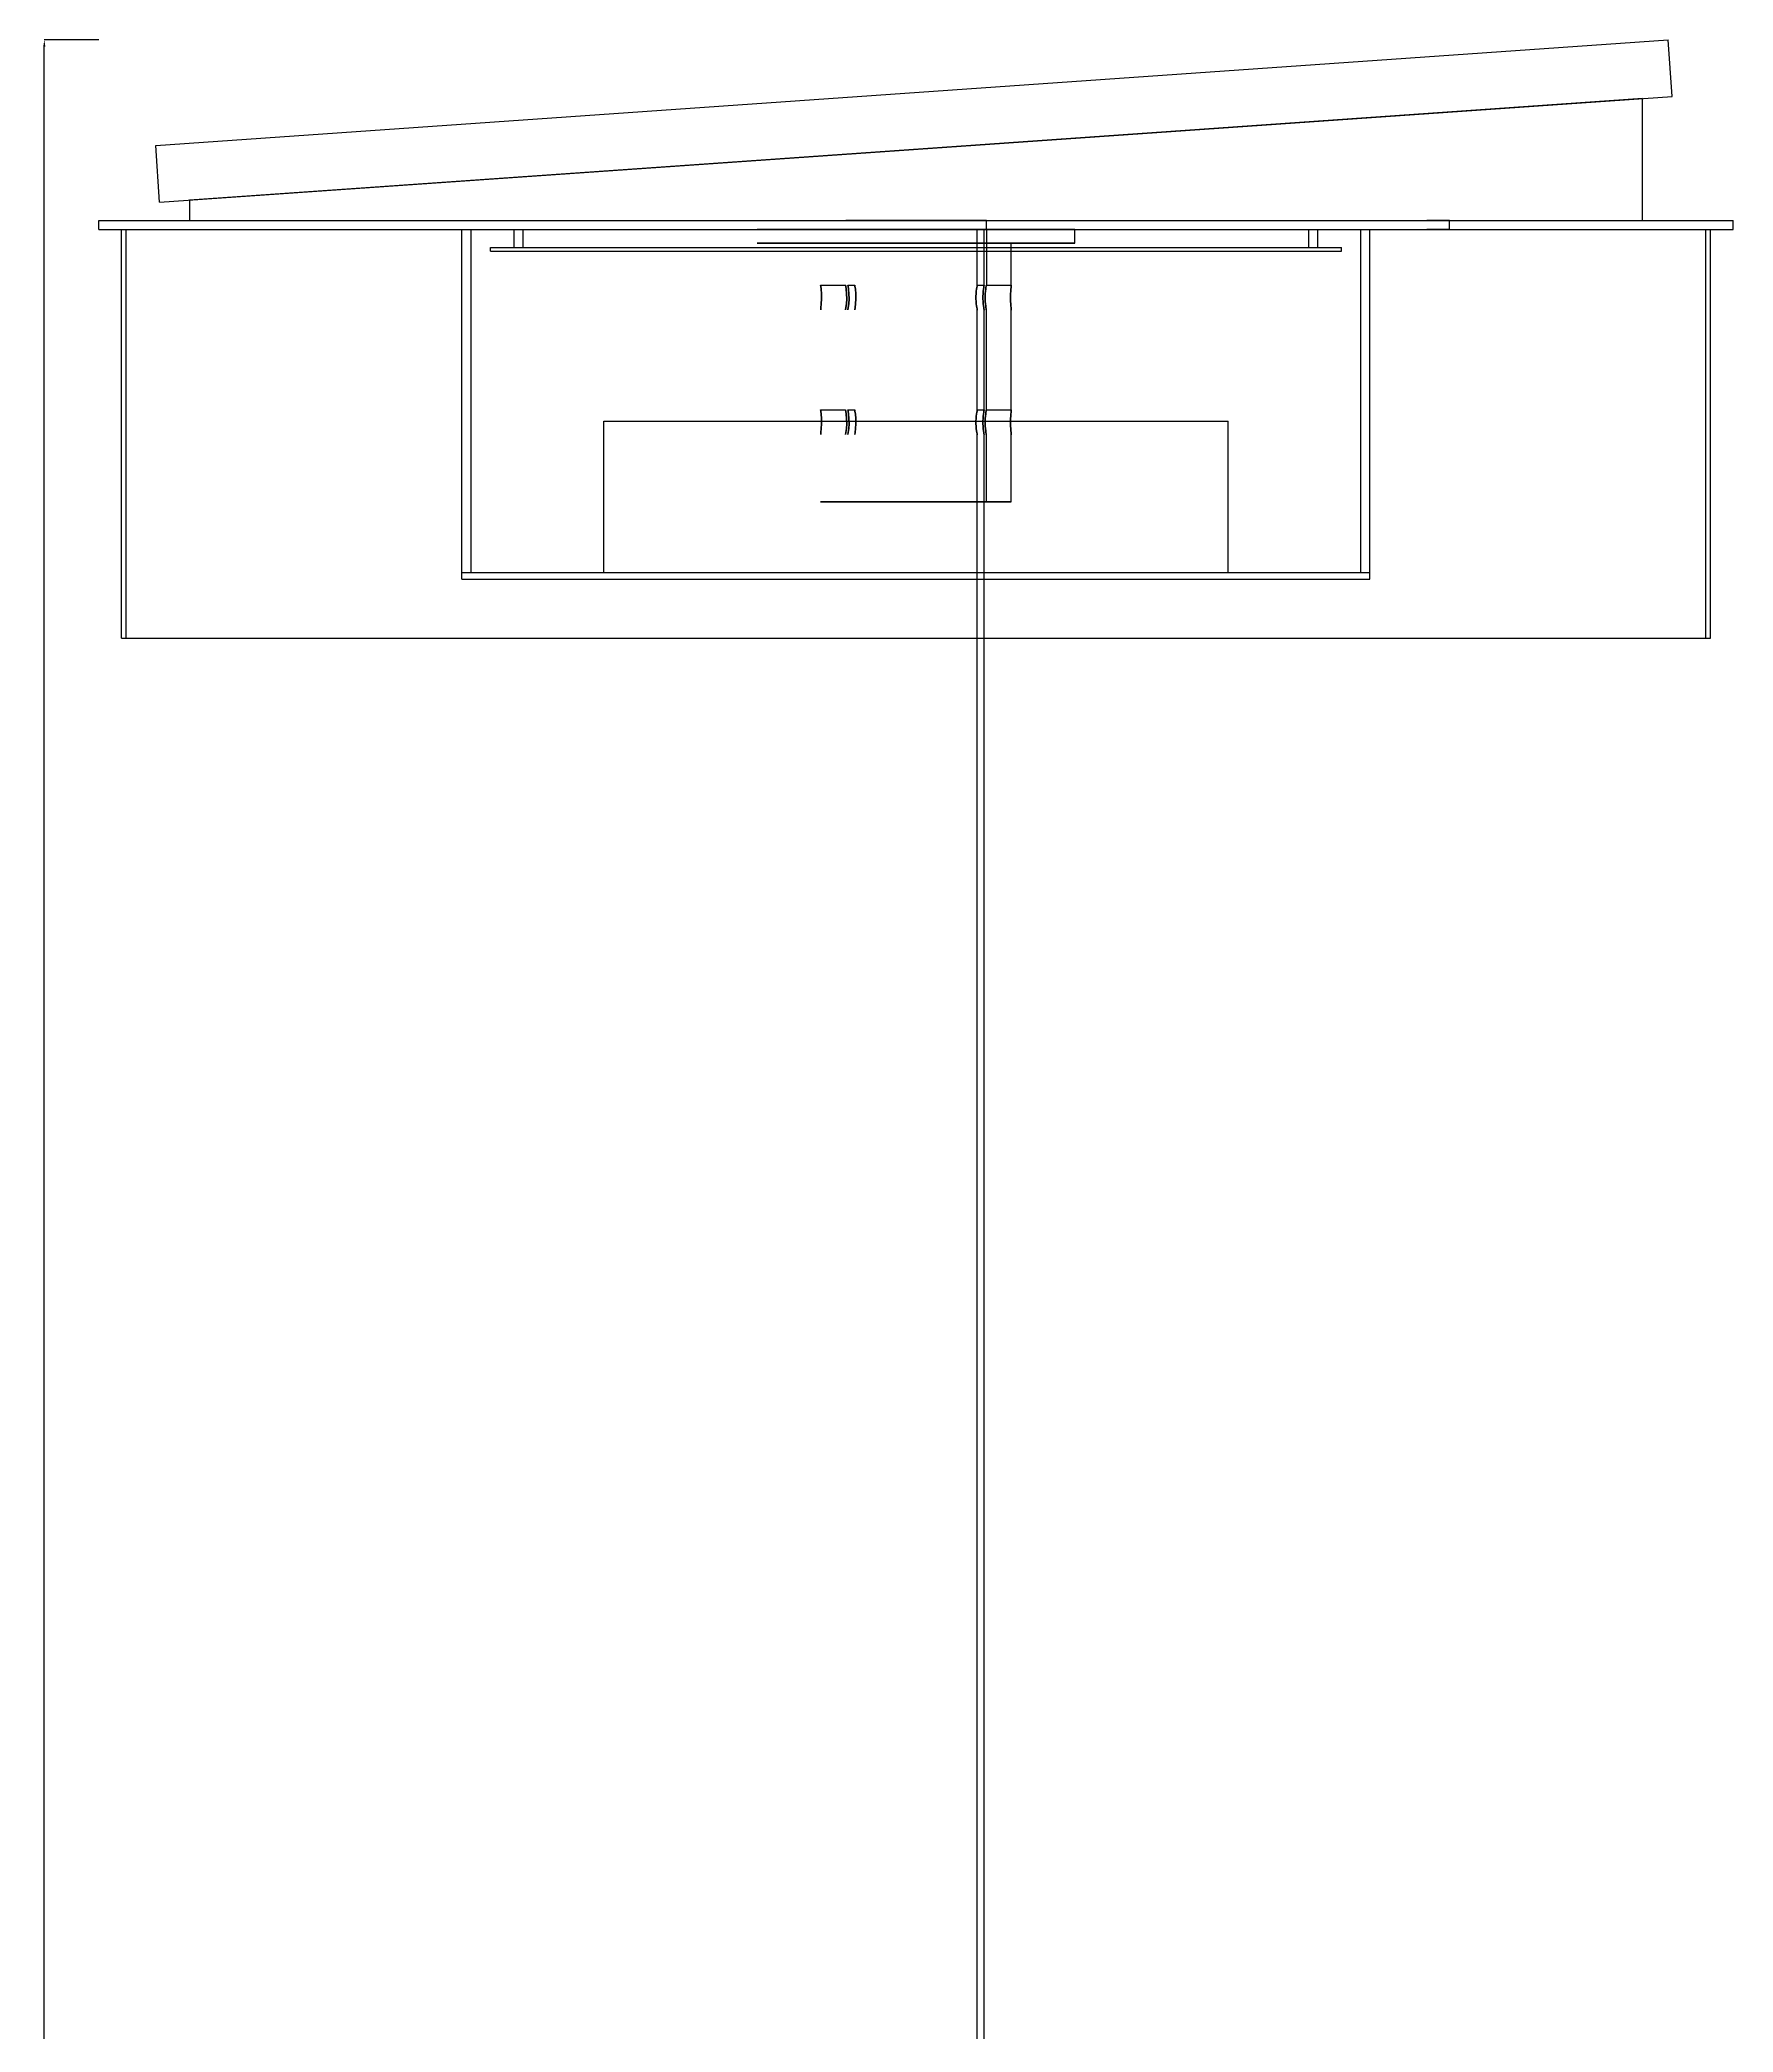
# Model space of a CAD drawing. Header units: millimetres. Extents: x -26 to 1760, y -7122 to 6996.
# Drawn here: x -26 to 720, y -978 to -100 of the extents above; entities that cross this region are included whole.
import ezdxf

# ---------------------------------------------------------------- set-up
doc = ezdxf.new("R2010")
doc.units = ezdxf.units.MM
doc.layers.add('DIMENSIONS', color=7, linetype='Continuous')
doc.layers.add('XZ', color=7, linetype='Continuous')
doc.dimstyles.get("Standard").update_dxf_attribs({"dimtxt": 2.5, "dimasz": 2.5, "dimexe": 1.25, "dimexo": 0.625, "dimtad": 1, "dimcen": 2.5, "dimazin": 3, "dimtfac": 1, "dimtmove": 0, "dimatfit": 3})

# ---------------------------------------------------------------- blocks, each defined once
blk = doc.blocks.new('_CLOSEDFILLED')
at = {"color": 0, "linetype": 'BYBLOCK'}
blk.add_solid([(-1, 0.16), (0, 0), (-1, -0.16)], dxfattribs=at)
blk = doc.blocks.new('*D4')
for p, q in [((0, -100), (-24, -100)), ((-24, -3585.77), (-24, -103)), ((-24, -7092.54), (-24, -3609.77)), ((0, -7095.54), (-24, -7095.54))]:
    blk.add_line(p, q)
at = {"layer": 'Defpoints'}
for p in [(0, -100), (-24, -7095.54), (0, -7095.54)]:
    blk.add_point(p, dxfattribs=at)
at = {"layer": 'DIMENSIONS', "xscale": 3, "yscale": 3}
for p, rotation in [((-24, -100), 90), ((-24, -7095.54), 270)]:
    blk.add_blockref('_CLOSEDFILLED', p, dxfattribs=dict(at, rotation=rotation))
at = {"layer": 'DIMENSIONS', "insert": (-24, -3597.77), "char_height": 3, "attachment_point": 5, "rotation": 90}
blk.add_mtext('6995,536', dxfattribs=at)

msp = doc.modelspace()

# ---------------------------------------------------------------- linework, layer by layer
at = {"layer": 'XZ'}
for points in [[(25.0697, -146.5973), (691.4425, -100)], [(25.0697, -146.5973), (691.4425, -100)], [(25.0697, -146.5973), (691.4425, -100)], [(25.0697, -146.5973), (691.4425, -100)], [(693.1864, -124.9391), (691.4425, -100)], [(693.1864, -124.9391), (691.4425, -100)], [(693.1864, -124.9391), (691.4425, -100)], [(693.1864, -124.9391), (691.4425, -100)], [(26.8136, -171.5364), (693.1864, -124.9391)], [(26.8136, -171.5364), (693.1864, -124.9391)], [(26.8136, -171.5364), (693.1864, -124.9391)], [(26.8136, -171.5364), (693.1864, -124.9391)], [(680, -125.8612), (40, -170.6143)], [(680, -125.8612), (40, -170.6143)], [(680, -125.8612), (40, -170.6143)], [(680, -125.8612), (40, -170.6143)], [(680, -125.8612), (40, -170.6143)], [(680, -125.8612), (40, -170.6143)], [(680, -125.8612), (40, -170.6143)], [(680, -125.8612), (40, -170.6143)], [(680, -179.5364), (680, -125.8612)], [(680, -179.5364), (680, -125.8612)], [(680, -179.5364), (680, -125.8612)], [(680, -179.5364), (680, -125.8612)], [(680, -179.5364), (680, -125.8612)], [(680, -179.5364), (680, -125.8612)], [(680, -179.5364), (680, -125.8612)], [(680, -179.5364), (680, -125.8612)], [(26.8136, -171.5364), (25.0697, -146.5973)], [(26.8136, -171.5364), (25.0697, -146.5973)], [(26.8136, -171.5364), (25.0697, -146.5973)], [(26.8136, -171.5364), (25.0697, -146.5973)], [(40, -170.6143), (40, -179.5364)], [(40, -170.6143), (40, -179.5364)], [(40, -170.6143), (40, -179.5364)], [(40, -170.6143), (40, -179.5364)], [(40, -170.6143), (40, -179.5364)], [(40, -170.6143), (40, -179.5364)], [(40, -170.6143), (40, -179.5364)], [(40, -170.6143), (40, -179.5364)], [(0, -183.5364), (0, -179.5364)], [(0, -183.5364), (0, -179.5364)], [(0, -179.5364), (720, -179.5364)], [(0, -179.5364), (720, -179.5364)], [(0, -183.5364), (720, -183.5364)], [(0, -183.5364), (720, -183.5364)], [(10, -363.5364), (10, -183.5364)], [(10, -363.5364), (10, -183.5364)], [(10, -183.5364), (710, -183.5364)], [(10, -183.5364), (710, -183.5364)], [(12, -183.5364), (708, -183.5364)], [(12, -183.5364), (708, -183.5364)], [(12, -363.5364), (12, -183.5364)], [(12, -363.5364), (12, -183.5364)], [(40, -179.5364), (680, -179.5364)], [(40, -179.5364), (680, -179.5364)], [(40, -179.5364), (680, -179.5364)], [(40, -179.5364), (680, -179.5364)], [(40, -179.5364), (680, -179.5364)], [(40, -179.5364), (680, -179.5364)], [(40, -179.5364), (680, -179.5364)], [(40, -179.5364), (680, -179.5364)], [(160, -334.6364), (160, -183.5364)], [(160, -334.6364), (160, -183.5364)], [(160, -183.5364), (164, -183.5364)], [(160, -183.5364), (164, -183.5364)], [(164, -334.6364), (164, -183.5364)], [(164, -334.6364), (164, -183.5364)], [(183, -191.5364), (183, -183.5364)], [(183, -191.5364), (183, -183.5364)], [(183, -183.5364), (187, -183.5364)], [(183, -183.5364), (187, -183.5364)], [(187, -191.5364), (187, -183.5364)], [(187, -191.5364), (187, -183.5364)], [(430, -183.5364), (429.8858, -183.5364), (429.5437, -183.5364), (428.9748, -183.5364), (428.1808, -183.5364), (427.1645, -183.5364), (425.9291, -183.5364), (424.4787, -183.5364), (422.8179, -183.5364), (420.9522, -183.5364), (418.8877, -183.5364), (416.6312, -183.5364), (414.1899, -183.5364), (411.5719, -183.5364), (408.7856, -183.5364), (405.8403, -183.5364), (402.7454, -183.5364), (399.511, -183.5364), (396.1478, -183.5364), (392.6667, -183.5364), (389.0791, -183.5364), (385.3965, -183.5364), (381.6312, -183.5364), (377.7953, -183.5364), (373.9013, -183.5364), (369.962, -183.5364), (365.9903, -183.5364), (361.9989, -183.5364), (358.0011, -183.5364), (354.0097, -183.5364), (350.038, -183.5364), (346.0987, -183.5364), (342.2047, -183.5364), (338.3688, -183.5364), (334.6035, -183.5364), (330.9209, -183.5364), (327.3333, -183.5364), (323.8522, -183.5364), (320.489, -183.5364), (317.2546, -183.5364), (314.1597, -183.5364), (311.2144, -183.5364), (308.4281, -183.5364), (305.8101, -183.5364), (303.3688, -183.5364), (301.1123, -183.5364), (299.0478, -183.5364), (297.1821, -183.5364), (295.5213, -183.5364), (294.0709, -183.5364), (292.8355, -183.5364), (291.8192, -183.5364), (291.0252, -183.5364), (290.4563, -183.5364), (290.1142, -183.5364), (290, -183.5364), (290.1142, -183.5364), (290.4563, -183.5364), (291.0252, -183.5364), (291.8192, -183.5364), (292.8355, -183.5364), (294.0709, -183.5364), (295.5213, -183.5364), (297.1821, -183.5364), (299.0478, -183.5364), (301.1123, -183.5364), (303.3688, -183.5364), (305.8101, -183.5364), (308.4281, -183.5364), (311.2144, -183.5364), (314.1597, -183.5364), (317.2546, -183.5364), (320.489, -183.5364), (323.8522, -183.5364), (327.3333, -183.5364), (330.9209, -183.5364), (334.6035, -183.5364), (338.3688, -183.5364), (342.2047, -183.5364), (346.0987, -183.5364), (350.038, -183.5364), (354.0097, -183.5364), (358.0011, -183.5364), (361.9989, -183.5364), (365.9903, -183.5364), (369.962, -183.5364), (373.9013, -183.5364), (377.7953, -183.5364), (381.6312, -183.5364), (385.3965, -183.5364), (389.0791, -183.5364), (392.6667, -183.5364), (396.1478, -183.5364), (399.511, -183.5364), (402.7454, -183.5364), (405.8403, -183.5364), (408.7856, -183.5364), (411.5719, -183.5364), (414.1899, -183.5364), (416.6312, -183.5364), (418.8877, -183.5364), (420.9522, -183.5364), (422.8179, -183.5364), (424.4787, -183.5364), (425.9291, -183.5364), (427.1645, -183.5364), (428.1808, -183.5364), (428.9748, -183.5364), (429.5437, -183.5364), (429.8858, -183.5364), (430, -183.5364)], [(391, -179.5364), (390.7455, -179.5364), (389.9861, -179.5364), (388.7344, -179.5364), (387.0109, -179.5364), (384.8438, -179.5364), (382.2688, -179.5364), (379.3282, -179.5364), (376.0702, -179.5364), (372.5483, -179.5364), (368.8204, -179.5364), (364.9476, -179.5364), (360.9936, -179.5364), (357.0233, -179.5364), (353.1019, -179.5364), (349.2937, -179.5364), (345.6613, -179.5364), (342.2644, -179.5364), (339.1587, -179.5364), (336.3952, -179.5364), (334.0193, -179.5364), (332.07, -179.5364), (330.5793, -179.5364), (329.5717, -179.5364), (329.0637, -179.5364), (329.0637, -179.5364), (329.5717, -179.5364), (330.5793, -179.5364), (332.07, -179.5364), (334.0193, -179.5364), (336.3952, -179.5364), (339.1587, -179.5364), (342.2644, -179.5364), (345.6613, -179.5364), (349.2937, -179.5364), (353.1019, -179.5364), (357.0233, -179.5364), (360.9936, -179.5364), (364.9476, -179.5364), (368.8204, -179.5364), (372.5483, -179.5364), (376.0702, -179.5364), (379.3282, -179.5364), (382.2688, -179.5364), (384.8438, -179.5364), (387.0109, -179.5364), (388.7344, -179.5364), (389.9861, -179.5364), (390.7455, -179.5364), (391, -179.5364)], [(391, -183.5364), (390.7455, -183.5364), (389.9861, -183.5364), (388.7344, -183.5364), (387.0109, -183.5364), (384.8438, -183.5364), (382.2688, -183.5364), (379.3282, -183.5364), (376.0702, -183.5364), (372.5483, -183.5364), (368.8204, -183.5364), (364.9476, -183.5364), (360.9936, -183.5364), (357.0233, -183.5364), (353.1019, -183.5364), (349.2937, -183.5364), (345.6613, -183.5364), (342.2644, -183.5364), (339.1587, -183.5364), (336.3952, -183.5364), (334.0193, -183.5364), (332.07, -183.5364), (330.5793, -183.5364), (329.5717, -183.5364), (329.0637, -183.5364), (329.0637, -183.5364), (329.5717, -183.5364), (330.5793, -183.5364), (332.07, -183.5364), (334.0193, -183.5364), (336.3952, -183.5364), (339.1587, -183.5364), (342.2644, -183.5364), (345.6613, -183.5364), (349.2937, -183.5364), (353.1019, -183.5364), (357.0233, -183.5364), (360.9936, -183.5364), (364.9476, -183.5364), (368.8204, -183.5364), (372.5483, -183.5364), (376.0702, -183.5364), (379.3282, -183.5364), (382.2688, -183.5364), (384.8438, -183.5364), (387.0109, -183.5364), (388.7344, -183.5364), (389.9861, -183.5364), (390.7455, -183.5364), (391, -183.5364)], [(391, -183.5364), (390.7455, -183.5364), (389.9861, -183.5364), (388.7344, -183.5364), (387.0109, -183.5364), (384.8438, -183.5364), (382.2688, -183.5364), (379.3282, -183.5364), (376.0702, -183.5364), (372.5483, -183.5364), (368.8204, -183.5364), (364.9476, -183.5364), (360.9936, -183.5364), (357.0233, -183.5364), (353.1019, -183.5364), (349.2937, -183.5364), (345.6613, -183.5364), (342.2644, -183.5364), (339.1587, -183.5364), (336.3952, -183.5364), (334.0193, -183.5364), (332.07, -183.5364), (330.5793, -183.5364), (329.5717, -183.5364), (329.0637, -183.5364), (329.0637, -183.5364), (329.5717, -183.5364), (330.5793, -183.5364), (332.07, -183.5364), (334.0193, -183.5364), (336.3952, -183.5364), (339.1587, -183.5364), (342.2644, -183.5364), (345.6613, -183.5364), (349.2937, -183.5364), (353.1019, -183.5364), (357.0233, -183.5364), (360.9936, -183.5364), (364.9476, -183.5364), (368.8204, -183.5364), (372.5483, -183.5364), (376.0702, -183.5364), (379.3282, -183.5364), (382.2688, -183.5364), (384.8438, -183.5364), (387.0109, -183.5364), (388.7344, -183.5364), (389.9861, -183.5364), (390.7455, -183.5364), (391, -183.5364)], [(390, -183.5364), (389.7433, -183.5364), (388.9778, -183.5364), (387.7164, -183.5364), (385.9808, -183.5364), (383.8006, -183.5364), (381.2132, -183.5364), (378.2628, -183.5364), (375, -183.5364), (371.4805, -183.5364), (367.7646, -183.5364), (363.9158, -183.5364), (360, -183.5364), (356.0842, -183.5364), (352.2354, -183.5364), (348.5195, -183.5364), (345, -183.5364), (341.7372, -183.5364), (338.7868, -183.5364), (336.1994, -183.5364), (334.0192, -183.5364), (332.2836, -183.5364), (331.0222, -183.5364), (330.2567, -183.5364), (330, -183.5364), (330.2567, -183.5364), (331.0222, -183.5364), (332.2836, -183.5364), (334.0192, -183.5364), (336.1994, -183.5364), (338.7868, -183.5364), (341.7372, -183.5364), (345, -183.5364), (348.5195, -183.5364), (352.2354, -183.5364), (356.0842, -183.5364), (360, -183.5364), (363.9158, -183.5364), (367.7646, -183.5364), (371.4805, -183.5364), (375, -183.5364), (378.2628, -183.5364), (381.2132, -183.5364), (383.8006, -183.5364), (385.9808, -183.5364), (387.7164, -183.5364), (388.9778, -183.5364), (389.7433, -183.5364), (390, -183.5364)], [(387, -183.5364), (386.7123, -183.5364), (385.8552, -183.5364), (384.4471, -183.5364), (382.5179, -183.5364), (380.1088, -183.5364), (377.2712, -183.5364), (374.0654, -183.5364), (370.5598, -183.5364), (366.8292, -183.5364), (362.953, -183.5364), (359.0139, -183.5364), (355.0958, -183.5364), (351.2822, -183.5364), (347.6545, -183.5364), (344.2898, -183.5364), (341.26, -183.5364), (338.6296, -183.5364), (336.4547, -183.5364), (334.7816, -183.5364), (333.646, -183.5364), (333.072, -183.5364), (333.072, -183.5364), (333.646, -183.5364), (334.7816, -183.5364), (336.4547, -183.5364), (338.6296, -183.5364), (341.26, -183.5364), (344.2898, -183.5364), (347.6545, -183.5364), (351.2822, -183.5364), (355.0958, -183.5364), (359.0139, -183.5364), (362.953, -183.5364), (366.8292, -183.5364), (370.5598, -183.5364), (374.0654, -183.5364), (377.2712, -183.5364), (380.1088, -183.5364), (382.5179, -183.5364), (384.4471, -183.5364), (385.8552, -183.5364), (386.7123, -183.5364), (387, -183.5364)], [(387, -208.0364), (387, -183.5364)], [(390, -208.0364), (390, -183.5364)], [(391, -183.5364), (391, -179.5364)], [(391, -183.5364), (391, -208.0364)], [(430, -189.5364), (430, -183.5364)], [(533, -191.5364), (533, -183.5364)], [(533, -191.5364), (533, -183.5364)], [(533, -183.5364), (537, -183.5364)], [(533, -183.5364), (537, -183.5364)], [(537, -191.5364), (537, -183.5364)], [(537, -191.5364), (537, -183.5364)], [(556, -183.5364), (560, -183.5364)], [(556, -334.6364), (556, -183.5364)], [(556, -334.6364), (556, -183.5364)], [(556, -183.5364), (560, -183.5364)], [(560, -334.6364), (560, -183.5364)], [(560, -334.6364), (560, -183.5364)], [(595, -179.5364), (594.5677, -179.5364), (593.3457, -179.5364), (591.5451, -179.5364), (589.4774, -179.5364), (587.5, -179.5364), (585.9549, -179.5364), (585.1093, -179.5364), (585.1093, -179.5364), (585.9549, -179.5364), (587.5, -179.5364), (589.4774, -179.5364), (591.5451, -179.5364), (593.3457, -179.5364), (594.5677, -179.5364), (595, -179.5364)], [(595, -179.5364), (594.5677, -179.5364), (593.3457, -179.5364), (591.5451, -179.5364), (589.4774, -179.5364), (587.5, -179.5364), (585.9549, -179.5364), (585.1093, -179.5364), (585.1093, -179.5364), (585.9549, -179.5364), (587.5, -179.5364), (589.4774, -179.5364), (591.5451, -179.5364), (593.3457, -179.5364), (594.5677, -179.5364), (595, -179.5364)], [(595, -183.5364), (594.5677, -183.5364), (593.3457, -183.5364), (591.5451, -183.5364), (589.4774, -183.5364), (587.5, -183.5364), (585.9549, -183.5364), (585.1093, -183.5364), (585.1093, -183.5364), (585.9549, -183.5364), (587.5, -183.5364), (589.4774, -183.5364), (591.5451, -183.5364), (593.3457, -183.5364), (594.5677, -183.5364), (595, -183.5364)], [(595, -183.5364), (594.5677, -183.5364), (593.3457, -183.5364), (591.5451, -183.5364), (589.4774, -183.5364), (587.5, -183.5364), (585.9549, -183.5364), (585.1093, -183.5364), (585.1093, -183.5364), (585.9549, -183.5364), (587.5, -183.5364), (589.4774, -183.5364), (591.5451, -183.5364), (593.3457, -183.5364), (594.5677, -183.5364), (595, -183.5364)], [(595, -183.5364), (595, -179.5364)], [(595, -183.5364), (595, -179.5364)], [(708, -363.5364), (708, -183.5364)], [(708, -363.5364), (708, -183.5364)], [(710, -363.5364), (710, -183.5364)], [(710, -363.5364), (710, -183.5364)], [(720, -183.5364), (720, -179.5364)], [(720, -183.5364), (720, -179.5364)], [(172.5, -193.0364), (172.5, -191.5364)], [(172.5, -193.0364), (172.5, -191.5364)], [(172.5, -191.5364), (547.5, -191.5364)], [(172.5, -191.5364), (547.5, -191.5364)], [(172.5, -193.0364), (547.5, -193.0364)], [(172.5, -193.0364), (547.5, -193.0364)], [(183, -191.5364), (187, -191.5364)], [(183, -191.5364), (187, -191.5364)], [(430, -189.5364), (429.8858, -189.5364), (429.5437, -189.5364), (428.9748, -189.5364), (428.1808, -189.5364), (427.1645, -189.5364), (425.9291, -189.5364), (424.4787, -189.5364), (422.8179, -189.5364), (420.9522, -189.5364), (418.8877, -189.5364), (416.6312, -189.5364), (414.1899, -189.5364), (411.5719, -189.5364), (408.7856, -189.5364), (405.8403, -189.5364), (402.7454, -189.5364), (399.511, -189.5364), (396.1478, -189.5364), (392.6667, -189.5364), (389.0791, -189.5364), (385.3965, -189.5364), (381.6312, -189.5364), (377.7953, -189.5364), (373.9013, -189.5364), (369.962, -189.5364), (365.9903, -189.5364), (361.9989, -189.5364), (358.0011, -189.5364), (354.0097, -189.5364), (350.038, -189.5364), (346.0987, -189.5364), (342.2047, -189.5364), (338.3688, -189.5364), (334.6035, -189.5364), (330.9209, -189.5364), (327.3333, -189.5364), (323.8522, -189.5364), (320.489, -189.5364), (317.2546, -189.5364), (314.1597, -189.5364), (311.2144, -189.5364), (308.4281, -189.5364), (305.8101, -189.5364), (303.3688, -189.5364), (301.1123, -189.5364), (299.0478, -189.5364), (297.1821, -189.5364), (295.5213, -189.5364), (294.0709, -189.5364), (292.8355, -189.5364), (291.8192, -189.5364), (291.0252, -189.5364), (290.4563, -189.5364), (290.1142, -189.5364), (290, -189.5364), (290.1142, -189.5364), (290.4563, -189.5364), (291.0252, -189.5364), (291.8192, -189.5364), (292.8355, -189.5364), (294.0709, -189.5364), (295.5213, -189.5364), (297.1821, -189.5364), (299.0478, -189.5364), (301.1123, -189.5364), (303.3688, -189.5364), (305.8101, -189.5364), (308.4281, -189.5364), (311.2144, -189.5364), (314.1597, -189.5364), (317.2546, -189.5364), (320.489, -189.5364), (323.8522, -189.5364), (327.3333, -189.5364), (330.9209, -189.5364), (334.6035, -189.5364), (338.3688, -189.5364), (342.2047, -189.5364), (346.0987, -189.5364), (350.038, -189.5364), (354.0097, -189.5364), (358.0011, -189.5364), (361.9989, -189.5364), (365.9903, -189.5364), (369.962, -189.5364), (373.9013, -189.5364), (377.7953, -189.5364), (381.6312, -189.5364), (385.3965, -189.5364), (389.0791, -189.5364), (392.6667, -189.5364), (396.1478, -189.5364), (399.511, -189.5364), (402.7454, -189.5364), (405.8403, -189.5364), (408.7856, -189.5364), (411.5719, -189.5364), (414.1899, -189.5364), (416.6312, -189.5364), (418.8877, -189.5364), (420.9522, -189.5364), (422.8179, -189.5364), (424.4787, -189.5364), (425.9291, -189.5364), (427.1645, -189.5364), (428.1808, -189.5364), (428.9748, -189.5364), (429.5437, -189.5364), (429.8858, -189.5364), (430, -189.5364)], [(402, -189.5364), (401.8098, -189.5364), (401.241, -189.5364), (400.2987, -189.5364), (398.9915, -189.5364), (397.3311, -189.5364), (395.3326, -189.5364), (393.0142, -189.5364), (390.3968, -189.5364), (387.5042, -189.5364), (384.3624, -189.5364), (381, -189.5364), (377.4474, -189.5364), (373.7369, -189.5364), (369.9019, -189.5364), (365.9772, -189.5364), (361.9984, -189.5364), (358.0016, -189.5364), (354.0228, -189.5364), (350.0981, -189.5364), (346.2631, -189.5364), (342.5526, -189.5364), (339, -189.5364), (335.6376, -189.5364), (332.4958, -189.5364), (329.6032, -189.5364), (326.9858, -189.5364), (324.6674, -189.5364), (322.6689, -189.5364), (321.0085, -189.5364), (319.7013, -189.5364), (318.759, -189.5364), (318.1902, -189.5364), (318, -189.5364), (318.1902, -189.5364), (318.759, -189.5364), (319.7013, -189.5364), (321.0085, -189.5364), (322.6689, -189.5364), (324.6674, -189.5364), (326.9858, -189.5364), (329.6032, -189.5364), (332.4958, -189.5364), (335.6376, -189.5364), (339, -189.5364), (342.5526, -189.5364), (346.2631, -189.5364), (350.0981, -189.5364), (354.0228, -189.5364), (358.0016, -189.5364), (361.9984, -189.5364), (365.9772, -189.5364), (369.9019, -189.5364), (373.7369, -189.5364), (377.4474, -189.5364), (381, -189.5364), (384.3624, -189.5364), (387.5042, -189.5364), (390.3968, -189.5364), (393.0142, -189.5364), (395.3326, -189.5364), (397.3311, -189.5364), (398.9915, -189.5364), (400.2987, -189.5364), (401.241, -189.5364), (401.8098, -189.5364), (402, -189.5364)], [(402, -208.0364), (402, -189.5364)], [(533, -191.5364), (537, -191.5364)], [(533, -191.5364), (537, -191.5364)], [(547.5, -193.0364), (547.5, -191.5364)], [(547.5, -193.0364), (547.5, -191.5364)], [(318, -208.0364), (318.0597, -208.5125), (318.1993, -209.856), (318.3269, -211.8355), (318.3577, -214.1119), (318.2709, -216.2875), (318.1247, -217.9855), (318.0156, -218.916), (318.0156, -218.916), (318.1247, -217.9855), (318.2709, -216.2875), (318.3577, -214.1119), (318.3269, -211.8355), (318.1993, -209.856), (318.0597, -208.5125), (318, -208.0364)], [(318, -208.0364), (329, -208.0364)], [(329, -208.0364), (329.081, -208.513), (329.2706, -209.8558), (329.4444, -211.8344), (329.4864, -214.1124), (329.3679, -216.2884), (329.1692, -217.985), (329.0212, -218.9158), (329.0212, -218.9158), (329.1692, -217.985), (329.3679, -216.2884), (329.4864, -214.1124), (329.4444, -211.8344), (329.2706, -209.8558), (329.081, -208.513), (329, -208.0364)], [(330, -208.0364), (330.0837, -208.5131), (330.2797, -209.8558), (330.4594, -211.8342), (330.5028, -214.1125), (330.3803, -216.2886), (330.1748, -217.985), (330.0219, -218.9158), (330.0219, -218.9158), (330.1748, -217.985), (330.3803, -216.2886), (330.5028, -214.1125), (330.4594, -211.8342), (330.2797, -209.8558), (330.0837, -208.5131), (330, -208.0364)], [(330, -208.0364), (333, -208.0364)], [(333, -208.0364), (333.0931, -208.5134), (333.3111, -209.8557), (333.5113, -211.8336), (333.5598, -214.1128), (333.4232, -216.2891), (333.1945, -217.9847), (333.0243, -218.9157), (333.0243, -218.9157), (333.1945, -217.9847), (333.4232, -216.2891), (333.5598, -214.1128), (333.5113, -211.8336), (333.3111, -209.8557), (333.0931, -208.5134), (333, -208.0364)], [(387, -219.0364), (386.9757, -218.9157), (386.9069, -218.5594), (386.8055, -217.9847), (386.6889, -217.2171), (386.5768, -216.2891), (386.4887, -215.2393), (386.4402, -214.1128), (386.4402, -212.9601), (386.4887, -211.8336), (386.5768, -210.7838), (386.6889, -209.8557), (386.8055, -209.0881), (386.9069, -208.5134), (386.9757, -208.1572), (387, -208.0364)], [(387, -208.0364), (386.9757, -208.1572), (386.9069, -208.5134), (386.8055, -209.0881), (386.6889, -209.8557), (386.5768, -210.7838), (386.4887, -211.8336), (386.4402, -212.9601), (386.4402, -214.1128), (386.4887, -215.2393), (386.5768, -216.2891), (386.6889, -217.2171), (386.8055, -217.9847), (386.9069, -218.5594), (386.9757, -218.9157), (387, -219.0364)], [(387, -208.0364), (390, -208.0364)], [(390, -208.0364), (389.9781, -208.1571), (389.9163, -208.5131), (389.8252, -209.0879), (389.7203, -209.8558), (389.6197, -210.7843), (389.5406, -211.8342), (389.4972, -212.9603), (389.4972, -214.1125), (389.5406, -215.2387), (389.6197, -216.2886), (389.7203, -217.217), (389.8252, -217.985), (389.9163, -218.5597), (389.9781, -218.9158), (390, -219.0364)], [(390, -219.0364), (389.9781, -218.9158), (389.9163, -218.5597), (389.8252, -217.985), (389.7203, -217.217), (389.6197, -216.2886), (389.5406, -215.2387), (389.4972, -214.1125), (389.4972, -212.9603), (389.5406, -211.8342), (389.6197, -210.7843), (389.7203, -209.8558), (389.8252, -209.0879), (389.9163, -208.5131), (389.9781, -208.1571), (390, -208.0364)], [(391, -219.0364), (390.9788, -218.9158), (390.919, -218.5598), (390.8308, -217.985), (390.7294, -217.217), (390.6321, -216.2884), (390.5556, -215.2385), (390.5136, -214.1124), (390.5136, -212.9604), (390.5556, -211.8344), (390.6321, -210.7844), (390.7294, -209.8558), (390.8308, -209.0878), (390.919, -208.513), (390.9788, -208.157), (391, -208.0364)], [(391, -208.0364), (390.9788, -208.157), (390.919, -208.513), (390.8308, -209.0878), (390.7294, -209.8558), (390.6321, -210.7844), (390.5556, -211.8344), (390.5136, -212.9604), (390.5136, -214.1124), (390.5556, -215.2385), (390.6321, -216.2884), (390.7294, -217.217), (390.8308, -217.985), (390.919, -218.5598), (390.9788, -218.9158), (391, -219.0364)], [(391, -208.0364), (402, -208.0364)], [(402, -208.0364), (401.9844, -208.1568), (401.9403, -208.5125), (401.8753, -209.0874), (401.8007, -209.856), (401.7291, -210.7853), (401.6731, -211.8355), (401.6423, -212.9609), (401.6423, -214.1119), (401.6731, -215.2374), (401.7291, -216.2875), (401.8007, -217.2169), (401.8753, -217.9855), (401.9403, -218.5603), (401.9844, -218.916), (402, -219.0364)], [(402, -219.0364), (401.9844, -218.916), (401.9403, -218.5603), (401.8753, -217.9855), (401.8007, -217.2169), (401.7291, -216.2875), (401.6731, -215.2374), (401.6423, -214.1119), (401.6423, -212.9609), (401.6731, -211.8355), (401.7291, -210.7853), (401.8007, -209.856), (401.8753, -209.0874), (401.9403, -208.5125), (401.9844, -208.1568), (402, -208.0364)], [(387, -263.0364), (387, -219.0364)], [(390, -263.0364), (390, -219.0364)], [(391, -263.0364), (391, -219.0364)], [(402, -263.0364), (402, -219.0364)], [(318, -263.0364), (318.0597, -263.5125), (318.1993, -264.856), (318.3269, -266.8355), (318.3577, -269.1119), (318.2709, -271.2875), (318.1247, -272.9855), (318.0156, -273.916), (318.0156, -273.916), (318.1247, -272.9855), (318.2709, -271.2875), (318.3577, -269.1119), (318.3269, -266.8355), (318.1993, -264.856), (318.0597, -263.5125), (318, -263.0364)], [(318, -263.0364), (329, -263.0364)], [(329, -263.0364), (329.081, -263.513), (329.2706, -264.8558), (329.4444, -266.8344), (329.4864, -269.1124), (329.3679, -271.2884), (329.1692, -272.985), (329.0212, -273.9158), (329.0212, -273.9158), (329.1692, -272.985), (329.3679, -271.2884), (329.4864, -269.1124), (329.4444, -266.8344), (329.2706, -264.8558), (329.081, -263.513), (329, -263.0364)], [(330, -263.0364), (330.0837, -263.5131), (330.2797, -264.8558), (330.4594, -266.8342), (330.5028, -269.1125), (330.3803, -271.2886), (330.1748, -272.985), (330.0219, -273.9158), (330.0219, -273.9158), (330.1748, -272.985), (330.3803, -271.2886), (330.5028, -269.1125), (330.4594, -266.8342), (330.2797, -264.8558), (330.0837, -263.5131), (330, -263.0364)], [(330, -263.0364), (333, -263.0364)], [(333, -263.0364), (333.0931, -263.5134), (333.3111, -264.8557), (333.5113, -266.8336), (333.5598, -269.1128), (333.4232, -271.2891), (333.1945, -272.9847), (333.0243, -273.9157), (333.0243, -273.9157), (333.1945, -272.9847), (333.4232, -271.2891), (333.5598, -269.1128), (333.5113, -266.8336), (333.3111, -264.8557), (333.0931, -263.5134), (333, -263.0364)], [(387, -274.0364), (386.9757, -273.9157), (386.9069, -273.5594), (386.8055, -272.9847), (386.6889, -272.2171), (386.5768, -271.2891), (386.4887, -270.2393), (386.4402, -269.1128), (386.4402, -267.9601), (386.4887, -266.8336), (386.5768, -265.7838), (386.6889, -264.8557), (386.8055, -264.0881), (386.9069, -263.5134), (386.9757, -263.1572), (387, -263.0364)], [(387, -263.0364), (386.9757, -263.1572), (386.9069, -263.5134), (386.8055, -264.0881), (386.6889, -264.8557), (386.5768, -265.7838), (386.4887, -266.8336), (386.4402, -267.9601), (386.4402, -269.1128), (386.4887, -270.2393), (386.5768, -271.2891), (386.6889, -272.2171), (386.8055, -272.9847), (386.9069, -273.5594), (386.9757, -273.9157), (387, -274.0364)], [(387, -263.0364), (390, -263.0364)], [(390, -263.0364), (389.9781, -263.1571), (389.9163, -263.5131), (389.8252, -264.0879), (389.7203, -264.8558), (389.6197, -265.7843), (389.5406, -266.8342), (389.4972, -267.9603), (389.4972, -269.1125), (389.5406, -270.2387), (389.6197, -271.2886), (389.7203, -272.217), (389.8252, -272.985), (389.9163, -273.5597), (389.9781, -273.9158), (390, -274.0364)], [(390, -274.0364), (389.9781, -273.9158), (389.9163, -273.5597), (389.8252, -272.985), (389.7203, -272.217), (389.6197, -271.2886), (389.5406, -270.2387), (389.4972, -269.1125), (389.4972, -267.9603), (389.5406, -266.8342), (389.6197, -265.7843), (389.7203, -264.8558), (389.8252, -264.0879), (389.9163, -263.5131), (389.9781, -263.1571), (390, -263.0364)], [(391, -274.0364), (390.9788, -273.9158), (390.919, -273.5598), (390.8308, -272.985), (390.7294, -272.217), (390.6321, -271.2884), (390.5556, -270.2385), (390.5136, -269.1124), (390.5136, -267.9604), (390.5556, -266.8344), (390.6321, -265.7844), (390.7294, -264.8558), (390.8308, -264.0878), (390.919, -263.513), (390.9788, -263.157), (391, -263.0364)], [(391, -263.0364), (390.9788, -263.157), (390.919, -263.513), (390.8308, -264.0878), (390.7294, -264.8558), (390.6321, -265.7844), (390.5556, -266.8344), (390.5136, -267.9604), (390.5136, -269.1124), (390.5556, -270.2385), (390.6321, -271.2884), (390.7294, -272.217), (390.8308, -272.985), (390.919, -273.5598), (390.9788, -273.9158), (391, -274.0364)], [(391, -263.0364), (402, -263.0364)], [(402, -263.0364), (401.9844, -263.1568), (401.9403, -263.5125), (401.8753, -264.0874), (401.8007, -264.856), (401.7291, -265.7853), (401.6731, -266.8355), (401.6423, -267.9609), (401.6423, -269.1119), (401.6731, -270.2374), (401.7291, -271.2875), (401.8007, -272.2169), (401.8753, -272.9855), (401.9403, -273.5603), (401.9844, -273.916), (402, -274.0364)], [(402, -274.0364), (401.9844, -273.916), (401.9403, -273.5603), (401.8753, -272.9855), (401.8007, -272.2169), (401.7291, -271.2875), (401.6731, -270.2374), (401.6423, -269.1119), (401.6423, -267.9609), (401.6731, -266.8355), (401.7291, -265.7853), (401.8007, -264.856), (401.8753, -264.0874), (401.9403, -263.5125), (401.9844, -263.1568), (402, -263.0364)], [(222.5, -334.6364), (222.5, -268.0364)], [(222.5, -334.6364), (222.5, -268.0364)], [(222.5, -268.0364), (497.5, -268.0364)], [(222.5, -268.0364), (497.5, -268.0364)], [(497.5, -334.6364), (497.5, -268.0364)], [(497.5, -334.6364), (497.5, -268.0364)], [(387, -7083.5364), (387, -274.0364)], [(390, -7083.5364), (390, -274.0364)], [(391, -303.5364), (391, -274.0364)], [(402, -303.5364), (402, -274.0364)], [(402, -303.5364), (401.8098, -303.5364), (401.241, -303.5364), (400.2987, -303.5364), (398.9915, -303.5364), (397.3311, -303.5364), (395.3326, -303.5364), (393.0142, -303.5364), (390.3968, -303.5364), (387.5042, -303.5364), (384.3624, -303.5364), (381, -303.5364), (377.4474, -303.5364), (373.7369, -303.5364), (369.9019, -303.5364), (365.9772, -303.5364), (361.9984, -303.5364), (358.0016, -303.5364), (354.0228, -303.5364), (350.0981, -303.5364), (346.2631, -303.5364), (342.5526, -303.5364), (339, -303.5364), (335.6376, -303.5364), (332.4958, -303.5364), (329.6032, -303.5364), (326.9858, -303.5364), (324.6674, -303.5364), (322.6689, -303.5364), (321.0085, -303.5364), (319.7013, -303.5364), (318.759, -303.5364), (318.1902, -303.5364), (318, -303.5364), (318.1902, -303.5364), (318.759, -303.5364), (319.7013, -303.5364), (321.0085, -303.5364), (322.6689, -303.5364), (324.6674, -303.5364), (326.9858, -303.5364), (329.6032, -303.5364), (332.4958, -303.5364), (335.6376, -303.5364), (339, -303.5364), (342.5526, -303.5364), (346.2631, -303.5364), (350.0981, -303.5364), (354.0228, -303.5364), (358.0016, -303.5364), (361.9984, -303.5364), (365.9772, -303.5364), (369.9019, -303.5364), (373.7369, -303.5364), (377.4474, -303.5364), (381, -303.5364), (384.3624, -303.5364), (387.5042, -303.5364), (390.3968, -303.5364), (393.0142, -303.5364), (395.3326, -303.5364), (397.3311, -303.5364), (398.9915, -303.5364), (400.2987, -303.5364), (401.241, -303.5364), (401.8098, -303.5364), (402, -303.5364)], [(391, -303.5364), (390.7455, -303.5364), (389.9861, -303.5364), (388.7344, -303.5364), (387.0109, -303.5364), (384.8438, -303.5364), (382.2688, -303.5364), (379.3282, -303.5364), (376.0702, -303.5364), (372.5483, -303.5364), (368.8204, -303.5364), (364.9476, -303.5364), (360.9936, -303.5364), (357.0233, -303.5364), (353.1019, -303.5364), (349.2937, -303.5364), (345.6613, -303.5364), (342.2644, -303.5364), (339.1587, -303.5364), (336.3952, -303.5364), (334.0193, -303.5364), (332.07, -303.5364), (330.5793, -303.5364), (329.5717, -303.5364), (329.0637, -303.5364), (329.0637, -303.5364), (329.5717, -303.5364), (330.5793, -303.5364), (332.07, -303.5364), (334.0193, -303.5364), (336.3952, -303.5364), (339.1587, -303.5364), (342.2644, -303.5364), (345.6613, -303.5364), (349.2937, -303.5364), (353.1019, -303.5364), (357.0233, -303.5364), (360.9936, -303.5364), (364.9476, -303.5364), (368.8204, -303.5364), (372.5483, -303.5364), (376.0702, -303.5364), (379.3282, -303.5364), (382.2688, -303.5364), (384.8438, -303.5364), (387.0109, -303.5364), (388.7344, -303.5364), (389.9861, -303.5364), (390.7455, -303.5364), (391, -303.5364)], [(160, -337.6364), (160, -334.6364)], [(160, -337.6364), (160, -334.6364)], [(160, -334.6364), (560, -334.6364)], [(160, -334.6364), (164, -334.6364)], [(160, -334.6364), (164, -334.6364)], [(160, -334.6364), (560, -334.6364)], [(160, -337.6364), (560, -337.6364)], [(160, -337.6364), (560, -337.6364)], [(222.5, -334.6364), (497.5, -334.6364)], [(222.5, -334.6364), (497.5, -334.6364)], [(556, -334.6364), (560, -334.6364)], [(556, -334.6364), (560, -334.6364)], [(560, -337.6364), (560, -334.6364)], [(560, -337.6364), (560, -334.6364)], [(10, -363.5364), (710, -363.5364)], [(10, -363.5364), (710, -363.5364)], [(12, -363.5364), (708, -363.5364)], [(12, -363.5364), (708, -363.5364)]]:
    msp.add_lwpolyline(points, dxfattribs=at)

# ---------------------------------------------------------------- dimensions: what is measured, and where the dimension line sits
at = {"layer": 'DIMENSIONS'}
dim = msp.add_linear_dim(base=(-24, -7095.5364), p1=(0, -7095.5364), p2=(0, -100), angle=90, dimstyle='Standard', override={"dimtxt": 3, "dimasz": 3, "dimdec": 3}, dxfattribs=at)
dim.commit()
dim.dimension.update_dxf_attribs({"geometry": '*D4', "text_midpoint": (-24, -3597.7682)})

doc.saveas('drawing.dxf')
